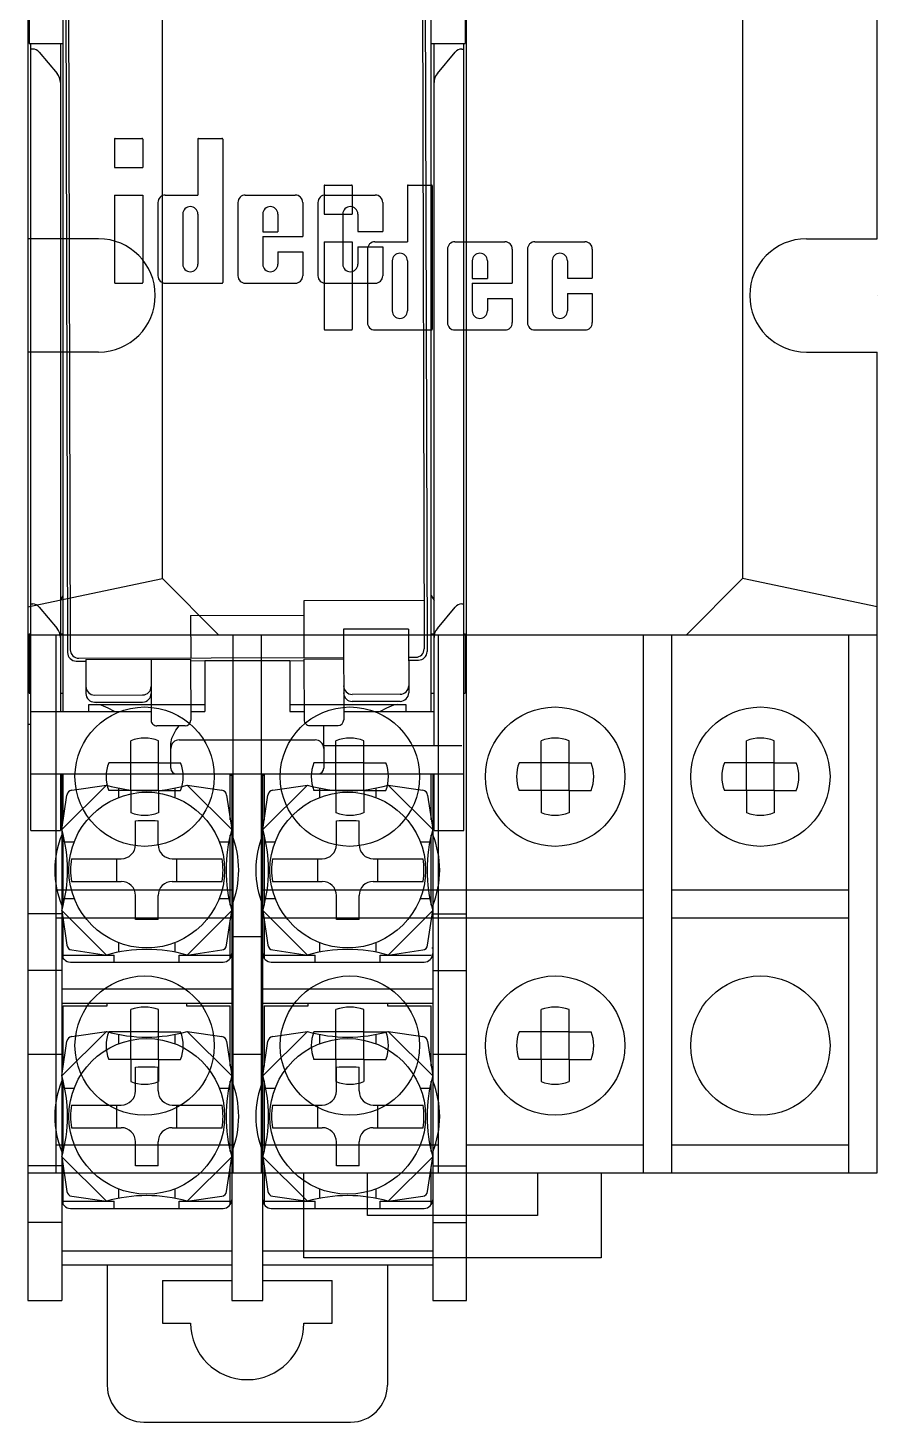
# Model space of a CAD drawing. Header units: millimetres. Extents: x -208796 to -83323, y 30910 to 103951.
# Drawn here: x -100320.46 to -100290.46, y 36268.22 to 36317.47 of the extents above; entities that cross this region are included whole.
import ezdxf

# ---------------------------------------------------------------- set-up
doc = ezdxf.new("R2010")
doc.units = ezdxf.units.MM
doc.header["$LTSCALE"] = 3
doc.linetypes.add('SOLID', pattern=[0])
doc.layers.add('Layer1', color=7, linetype='Continuous', lineweight=30)
doc.layers.add('LAYER1$C$L1', color=3, linetype='SOLID')

# ---------------------------------------------------------------- blocks, each defined once
blk = doc.blocks.new('*U104')
for p, q in [((-8432.186, 41734.298), (-8434.686, 41734.298)), ((-8407.186, 41734.298), (-8404.686, 41734.298)), ((-8434.686, 41732.298), (-8434.686, 41732.298)), ((-8404.686, 41732.298), (-8404.686, 41732.298)), ((-8432.186, 41730.298), (-8434.686, 41730.298)), ((-8407.186, 41730.298), (-8404.686, 41730.298)), ((-8404.686, 41720.298), (-8434.686, 41720.298)), ((-8433.686, 41701.298), (-8433.686, 41720.298)), ((-8427.436, 41701.298), (-8427.436, 41720.298)), ((-8426.436, 41701.298), (-8426.436, 41720.298)), ((-8420.186, 41701.298), (-8420.186, 41720.298)), ((-8419.186, 41701.298), (-8419.186, 41720.298)), ((-8412.936, 41701.298), (-8412.936, 41720.298)), ((-8411.936, 41701.298), (-8411.936, 41720.298)), ((-8405.686, 41701.298), (-8405.686, 41720.298)), ((-8427.436, 41710.298), (-8433.686, 41710.298)), ((-8412.936, 41710.298), (-8426.436, 41710.298)), ((-8420.186, 41701.298), (-8420.186, 41710.298)), ((-8419.186, 41701.298), (-8419.186, 41710.298)), ((-8405.686, 41710.298), (-8411.936, 41710.298))]:
    blk.add_line(p, q)
at = {"color": 4}
for p, q in [((-8434.686, 41721.298), (-8429.936, 41722.298)), ((-8404.686, 41721.298), (-8409.436, 41722.298))]:
    blk.add_line(p, q, dxfattribs=at)
at = {"color": 251, "linetype": 'Continuous'}
for p, q in [((-8431.053, 41715.79), (-8431.053, 41716.569)), ((-8430.069, 41715.79), (-8430.069, 41716.569)), ((-8423.803, 41715.79), (-8423.803, 41716.569)), ((-8422.819, 41715.79), (-8422.819, 41716.569)), ((-8416.553, 41715.79), (-8416.553, 41716.569)), ((-8415.569, 41715.79), (-8415.569, 41716.569)), ((-8409.303, 41715.79), (-8409.303, 41716.569)), ((-8408.319, 41715.79), (-8408.319, 41716.569)), ((-8431.053, 41715.79), (-8431.832, 41715.79)), ((-8431.053, 41714.805), (-8431.053, 41715.79)), ((-8430.069, 41715.79), (-8431.053, 41715.79)), ((-8430.069, 41715.79), (-8429.289, 41715.79)), ((-8430.069, 41714.805), (-8430.069, 41715.79)), ((-8423.803, 41715.79), (-8424.582, 41715.79)), ((-8422.819, 41715.79), (-8423.803, 41715.79)), ((-8423.803, 41714.805), (-8423.803, 41715.79)), ((-8422.819, 41715.79), (-8422.039, 41715.79)), ((-8422.819, 41714.805), (-8422.819, 41715.79)), ((-8416.553, 41715.79), (-8417.332, 41715.79)), ((-8415.569, 41715.79), (-8416.553, 41715.79)), ((-8416.553, 41714.805), (-8416.553, 41715.79)), ((-8415.569, 41715.79), (-8414.789, 41715.79)), ((-8415.569, 41714.805), (-8415.569, 41715.79)), ((-8409.303, 41715.79), (-8410.082, 41715.79)), ((-8409.303, 41714.805), (-8409.303, 41715.79)), ((-8408.319, 41715.79), (-8409.303, 41715.79)), ((-8408.319, 41715.79), (-8407.539, 41715.79)), ((-8408.319, 41714.805), (-8408.319, 41715.79)), ((-8431.053, 41714.805), (-8431.832, 41714.805)), ((-8431.053, 41714.805), (-8431.053, 41714.026)), ((-8430.069, 41714.805), (-8431.053, 41714.805)), ((-8430.069, 41714.805), (-8430.069, 41714.026)), ((-8430.069, 41714.805), (-8429.289, 41714.805)), ((-8423.803, 41714.805), (-8424.582, 41714.805)), ((-8423.803, 41714.805), (-8423.803, 41714.026)), ((-8422.819, 41714.805), (-8423.803, 41714.805)), ((-8422.819, 41714.805), (-8422.819, 41714.026)), ((-8422.819, 41714.805), (-8422.039, 41714.805)), ((-8416.553, 41714.805), (-8417.332, 41714.805)), ((-8416.553, 41714.805), (-8416.553, 41714.026)), ((-8415.569, 41714.805), (-8416.553, 41714.805)), ((-8415.569, 41714.805), (-8415.569, 41714.026)), ((-8415.569, 41714.805), (-8414.789, 41714.805)), ((-8409.303, 41714.805), (-8410.082, 41714.805)), ((-8409.303, 41714.805), (-8409.303, 41714.026)), ((-8408.319, 41714.805), (-8409.303, 41714.805)), ((-8408.319, 41714.805), (-8408.319, 41714.026)), ((-8408.319, 41714.805), (-8407.539, 41714.805)), ((-8431.053, 41706.29), (-8431.053, 41707.069)), ((-8430.069, 41706.29), (-8430.069, 41707.069)), ((-8423.803, 41706.29), (-8423.803, 41707.069)), ((-8422.819, 41706.29), (-8422.819, 41707.069)), ((-8416.553, 41706.29), (-8416.553, 41707.069)), ((-8415.569, 41706.29), (-8415.569, 41707.069)), ((-8431.053, 41706.29), (-8431.832, 41706.29)), ((-8431.053, 41705.305), (-8431.053, 41706.29)), ((-8430.069, 41706.29), (-8431.053, 41706.29)), ((-8430.069, 41706.29), (-8429.289, 41706.29)), ((-8430.069, 41705.305), (-8430.069, 41706.29)), ((-8423.803, 41706.29), (-8424.582, 41706.29)), ((-8422.819, 41706.29), (-8423.803, 41706.29)), ((-8423.803, 41705.305), (-8423.803, 41706.29)), ((-8422.819, 41706.29), (-8422.039, 41706.29)), ((-8422.819, 41705.305), (-8422.819, 41706.29)), ((-8416.553, 41706.29), (-8417.332, 41706.29)), ((-8415.569, 41706.29), (-8416.553, 41706.29)), ((-8416.553, 41705.305), (-8416.553, 41706.29)), ((-8415.569, 41706.29), (-8414.789, 41706.29)), ((-8415.569, 41705.305), (-8415.569, 41706.29)), ((-8431.053, 41705.305), (-8431.832, 41705.305)), ((-8431.053, 41705.305), (-8431.053, 41704.526)), ((-8430.069, 41705.305), (-8431.053, 41705.305)), ((-8430.069, 41705.305), (-8430.069, 41704.526)), ((-8430.069, 41705.305), (-8429.289, 41705.305)), ((-8423.803, 41705.305), (-8424.582, 41705.305)), ((-8423.803, 41705.305), (-8423.803, 41704.526)), ((-8422.819, 41705.305), (-8423.803, 41705.305)), ((-8422.819, 41705.305), (-8422.819, 41704.526)), ((-8422.819, 41705.305), (-8422.039, 41705.305)), ((-8416.553, 41705.305), (-8417.332, 41705.305)), ((-8415.569, 41705.305), (-8416.553, 41705.305)), ((-8416.553, 41705.305), (-8416.553, 41704.526)), ((-8415.569, 41705.305), (-8415.569, 41704.526)), ((-8415.569, 41705.305), (-8414.789, 41705.305))]:
    blk.add_line(p, q, dxfattribs=at)
for points in [[(-8404.686, 41734.298), (-8404.686, 41763.298), (-8434.686, 41763.298), (-8434.686, 41734.298)], [(-8434.686, 41730.298), (-8434.686, 41701.298), (-8404.686, 41701.298), (-8404.686, 41730.298)], [(-8404.686, 41711.298), (-8404.686, 41720.298), (-8434.686, 41720.298), (-8434.686, 41711.298)], [(-8433.686, 41711.298), (-8427.436, 41711.298)], [(-8426.436, 41711.298), (-8412.936, 41711.298)], [(-8426.436, 41711.298), (-8420.186, 41711.298)], [(-8419.186, 41711.298), (-8412.936, 41711.298)], [(-8411.936, 41711.298), (-8405.686, 41711.298)], [(-8433.686, 41702.298), (-8427.436, 41702.298)], [(-8426.436, 41702.298), (-8420.186, 41702.298)], [(-8419.186, 41702.298), (-8412.936, 41702.298)], [(-8411.936, 41702.298), (-8405.686, 41702.298)]]:
    blk.add_lwpolyline(points)
at = {"color": 4}
for points in [[(-8427.936, 41744.298), (-8411.436, 41744.298), (-8409.436, 41742.298), (-8409.436, 41722.298), (-8411.436, 41720.298), (-8427.936, 41720.298), (-8429.936, 41722.298), (-8429.936, 41742.298)], [(-8424.936, 41701.298), (-8414.436, 41701.298), (-8414.436, 41698.298), (-8424.936, 41698.298)], [(-8422.686, 41701.298), (-8416.686, 41701.298), (-8416.686, 41699.798), (-8422.686, 41699.798)]]:
    blk.add_lwpolyline(points, close=True, dxfattribs=at)
at = {"color": 251, "linetype": 'Continuous'}
for centre in [(-8430.561, 41715.298), (-8423.311, 41715.298), (-8416.061, 41715.298), (-8408.811, 41715.298), (-8430.561, 41705.798), (-8423.311, 41705.798), (-8416.061, 41705.798), (-8408.811, 41705.798)]:
    blk.add_circle(centre, 2.461, dxfattribs=at)
for centre, start, end in [((-8432.186, 41732.298), 270, 90), ((-8407.186, 41732.298), 90, 270)]:
    blk.add_arc(centre, 2, start, end)
for centre, start, end in [((-8430.561, 41715.298), 68.8377, 111.1623), ((-8423.311, 41715.298), 68.8377, 111.1623), ((-8416.061, 41715.298), 68.8377, 111.1623), ((-8408.811, 41715.298), 68.8377, 111.1623), ((-8430.561, 41715.298), 158.8377, 201.1623), ((-8430.561, 41715.298), 338.8377, 21.1623), ((-8423.311, 41715.298), 158.8377, 201.1623), ((-8423.311, 41715.298), 338.8377, 21.1623), ((-8416.061, 41715.298), 158.8377, 201.1623), ((-8416.061, 41715.298), 338.8377, 21.1623), ((-8408.811, 41715.298), 158.8377, 201.1623), ((-8408.811, 41715.298), 338.8377, 21.1623), ((-8430.561, 41715.298), 248.8377, 291.1623), ((-8423.311, 41715.298), 248.8377, 291.1623), ((-8416.061, 41715.298), 248.8377, 291.1623), ((-8408.811, 41715.298), 248.8377, 291.1623), ((-8430.561, 41705.798), 68.8377, 111.1623), ((-8423.311, 41705.798), 68.8377, 111.1623), ((-8416.061, 41705.798), 68.8377, 111.1623), ((-8430.561, 41705.798), 158.8377, 201.1623), ((-8430.561, 41705.798), 338.8377, 21.1623), ((-8423.311, 41705.798), 158.8377, 201.1623), ((-8423.311, 41705.798), 338.8377, 21.1623), ((-8416.061, 41705.798), 158.8377, 201.1623), ((-8416.061, 41705.798), 338.8377, 21.1623), ((-8430.561, 41705.798), 248.8377, 291.1623), ((-8423.311, 41705.798), 248.8377, 291.1623), ((-8416.061, 41705.798), 248.8377, 291.1623)]:
    blk.add_arc(centre, 1.363, start, end, dxfattribs=at)
at = {"layer": 'Layer1'}
for p, q in [((-8434.686, 41767.798), (-8434.686, 41696.798)), ((-8419.186, 41696.798), (-8419.186, 41767.798)), ((-8434.636, 41747.448), (-8434.636, 41741.198)), ((-8433.436, 41727.498), (-8433.436, 41747.448)), ((-8420.436, 41727.498), (-8420.436, 41747.448)), ((-8419.236, 41747.448), (-8419.236, 41741.198)), ((-8434.636, 41741.198), (-8433.436, 41741.198)), ((-8434.586, 41713.398), (-8434.586, 41741.198)), ((-8434.515, 41740.998), (-8434.586, 41740.998)), ((-8434.285, 41740.89), (-8433.653, 41740.137)), ((-8433.536, 41741.198), (-8433.536, 41717.598)), ((-8420.436, 41741.198), (-8419.236, 41741.198)), ((-8420.336, 41716.398), (-8420.336, 41741.198)), ((-8420.219, 41740.137), (-8419.587, 41740.89)), ((-8419.357, 41740.998), (-8419.286, 41740.998)), ((-8419.286, 41713.398), (-8419.286, 41741.198)), ((-8433.436, 41717.598), (-8433.436, 41727.498)), ((-8420.436, 41717.598), (-8420.436, 41727.498)), ((-8433.536, 41721.526), (-8433.436, 41721.698)), ((-8420.436, 41721.698), (-8420.336, 41721.526)), ((-8434.586, 41721.398), (-8434.515, 41721.398)), ((-8434.285, 41721.29), (-8433.653, 41720.537)), ((-8420.219, 41720.537), (-8419.587, 41721.29)), ((-8419.357, 41721.398), (-8419.286, 41721.398)), ((-8434.636, 41720.348), (-8434.636, 41718.248)), ((-8434.636, 41720.348), (-8434.586, 41720.348)), ((-8433.536, 41720.348), (-8433.436, 41720.348)), ((-8420.436, 41720.348), (-8420.336, 41720.348)), ((-8419.286, 41720.348), (-8419.236, 41720.348)), ((-8419.236, 41720.348), (-8419.236, 41718.248)), ((-8434.636, 41718.248), (-8434.586, 41718.248)), ((-8433.536, 41718.248), (-8433.436, 41718.248)), ((-8420.436, 41718.248), (-8420.336, 41718.248)), ((-8434.586, 41717.598), (-8430.331, 41717.598)), ((-8428.932, 41717.598), (-8428.436, 41717.598)), ((-8425.436, 41717.598), (-8424.929, 41717.598)), ((-8423.531, 41717.598), (-8420.336, 41717.598)), ((-8434.686, 41717.148), (-8434.586, 41717.148)), ((-8424.24, 41717.106), (-8424.236, 41715.598)), ((-8429.636, 41715.598), (-8429.636, 41716.473)), ((-8429.336, 41716.598), (-8424.536, 41716.598)), ((-8424.236, 41716.398), (-8419.357, 41716.398)), ((-8434.586, 41715.398), (-8419.286, 41715.398)), ((-8433.536, 41715.398), (-8433.536, 41713.398)), ((-8433.486, 41715.398), (-8433.486, 41696.798)), ((-8433.436, 41713.769), (-8433.436, 41715.398)), ((-8427.536, 41713.769), (-8427.536, 41715.398)), ((-8427.536, 41715.348), (-8427.486, 41715.348)), ((-8427.486, 41715.398), (-8427.486, 41696.798)), ((-8426.386, 41696.798), (-8426.386, 41715.398)), ((-8426.386, 41715.348), (-8426.336, 41715.348)), ((-8426.336, 41715.398), (-8426.336, 41713.769)), ((-8420.436, 41713.769), (-8420.436, 41715.398)), ((-8420.386, 41715.398), (-8420.386, 41696.798)), ((-8420.336, 41713.398), (-8420.336, 41715.398)), ((-8434.586, 41713.398), (-8433.536, 41713.398)), ((-8420.336, 41713.398), (-8419.286, 41713.398)), ((-8433.486, 41710.448), (-8434.686, 41710.448)), ((-8420.386, 41710.448), (-8419.186, 41710.448)), ((-8427.486, 41709.648), (-8426.386, 41709.648)), ((-8433.486, 41708.448), (-8434.686, 41708.448)), ((-8420.386, 41708.448), (-8419.186, 41708.448)), ((-8433.486, 41707.798), (-8427.486, 41707.798)), ((-8426.386, 41707.798), (-8420.386, 41707.798)), ((-8433.486, 41707.298), (-8427.486, 41707.298)), ((-8433.436, 41705.069), (-8433.436, 41707.198)), ((-8433.436, 41707.198), (-8431.886, 41707.198)), ((-8431.886, 41707.198), (-8431.886, 41707.298)), ((-8429.086, 41707.298), (-8429.086, 41707.198)), ((-8429.086, 41707.198), (-8427.536, 41707.198)), ((-8427.536, 41705.069), (-8427.536, 41707.198)), ((-8426.386, 41707.298), (-8420.386, 41707.298)), ((-8426.336, 41707.198), (-8426.336, 41705.069)), ((-8426.336, 41707.198), (-8424.786, 41707.198)), ((-8424.786, 41707.198), (-8424.786, 41707.298)), ((-8421.986, 41707.298), (-8421.986, 41707.198)), ((-8421.986, 41707.198), (-8420.436, 41707.198)), ((-8420.436, 41705.069), (-8420.436, 41707.198)), ((-8434.686, 41705.498), (-8433.486, 41705.498)), ((-8427.486, 41705.498), (-8426.386, 41705.498)), ((-8420.386, 41705.498), (-8419.186, 41705.498)), ((-8433.486, 41701.548), (-8434.686, 41701.548)), ((-8420.386, 41701.548), (-8419.186, 41701.548)), ((-8433.486, 41699.548), (-8434.686, 41699.548)), ((-8420.386, 41699.548), (-8419.186, 41699.548)), ((-8433.486, 41698.548), (-8427.486, 41698.548)), ((-8426.386, 41698.548), (-8420.386, 41698.548)), ((-8433.486, 41698.048), (-8427.486, 41698.048)), ((-8426.386, 41698.048), (-8420.386, 41698.048)), ((-8434.686, 41696.798), (-8433.486, 41696.798)), ((-8427.486, 41696.798), (-8426.386, 41696.798)), ((-8420.386, 41696.798), (-8419.186, 41696.798))]:
    blk.add_line(p, q, dxfattribs=at)
at = {"layer": 'Layer1', "color": 251}
for p, q in [((-8433.486, 41713.426), (-8431.914, 41714.998)), ((-8433.138, 41714.819), (-8431.914, 41714.998)), ((-8431.486, 41714.895), (-8431.486, 41714.559)), ((-8429.486, 41714.559), (-8429.486, 41714.895)), ((-8429.057, 41714.998), (-8427.486, 41713.426)), ((-8429.057, 41714.998), (-8427.833, 41714.819)), ((-8426.386, 41713.426), (-8424.814, 41714.998)), ((-8426.038, 41714.819), (-8424.814, 41714.998)), ((-8424.386, 41714.895), (-8424.386, 41714.559)), ((-8422.386, 41714.559), (-8422.386, 41714.895)), ((-8421.957, 41714.998), (-8420.733, 41714.819)), ((-8421.957, 41714.998), (-8420.386, 41713.426)), ((-8433.486, 41713.426), (-8433.307, 41714.65)), ((-8427.664, 41714.65), (-8427.486, 41713.426)), ((-8426.386, 41713.426), (-8426.207, 41714.65)), ((-8420.564, 41714.65), (-8420.386, 41713.426)), ((-8430.886, 41712.898), (-8430.886, 41713.742)), ((-8430.086, 41712.898), (-8430.086, 41713.742)), ((-8423.786, 41712.898), (-8423.786, 41713.742)), ((-8422.986, 41712.898), (-8422.986, 41713.742)), ((-8433.436, 41710.758), (-8433.436, 41713.237)), ((-8433.383, 41712.998), (-8433.047, 41712.998)), ((-8427.924, 41712.998), (-8427.589, 41712.998)), ((-8427.536, 41710.758), (-8427.536, 41713.237)), ((-8426.336, 41713.237), (-8426.336, 41710.758)), ((-8426.283, 41712.998), (-8425.947, 41712.998)), ((-8420.824, 41712.998), (-8420.489, 41712.998)), ((-8420.436, 41710.758), (-8420.436, 41713.237)), ((-8433.149, 41712.398), (-8431.386, 41712.398)), ((-8431.547, 41711.598), (-8431.547, 41712.398)), ((-8429.586, 41712.398), (-8427.822, 41712.398)), ((-8429.425, 41711.598), (-8429.425, 41712.398)), ((-8426.049, 41712.398), (-8424.286, 41712.398)), ((-8424.447, 41711.598), (-8424.447, 41712.398)), ((-8422.486, 41712.398), (-8420.722, 41712.398)), ((-8422.325, 41711.598), (-8422.325, 41712.398)), ((-8433.149, 41711.598), (-8431.386, 41711.598)), ((-8429.586, 41711.598), (-8427.822, 41711.598)), ((-8426.049, 41711.598), (-8424.286, 41711.598)), ((-8422.486, 41711.598), (-8420.722, 41711.598)), ((-8433.383, 41710.998), (-8433.047, 41710.998)), ((-8430.886, 41710.253), (-8430.886, 41711.098)), ((-8430.086, 41710.253), (-8430.086, 41711.098)), ((-8427.924, 41710.998), (-8427.589, 41710.998)), ((-8426.283, 41710.998), (-8425.947, 41710.998)), ((-8423.786, 41710.253), (-8423.786, 41711.098)), ((-8422.986, 41710.253), (-8422.986, 41711.098)), ((-8420.824, 41710.998), (-8420.489, 41710.998)), ((-8433.486, 41710.569), (-8431.914, 41708.998)), ((-8433.486, 41710.569), (-8433.307, 41709.345)), ((-8429.057, 41708.998), (-8427.486, 41710.569)), ((-8427.664, 41709.345), (-8427.486, 41710.569)), ((-8426.386, 41710.569), (-8426.207, 41709.345)), ((-8426.386, 41710.569), (-8424.814, 41708.998)), ((-8421.957, 41708.998), (-8420.386, 41710.569)), ((-8420.564, 41709.345), (-8420.386, 41710.569)), ((-8433.436, 41708.882), (-8433.436, 41710.226)), ((-8427.536, 41708.882), (-8427.536, 41710.226)), ((-8426.336, 41710.226), (-8426.336, 41708.882)), ((-8431.486, 41709.436), (-8431.486, 41709.1)), ((-8429.486, 41709.1), (-8429.486, 41709.436)), ((-8424.386, 41709.436), (-8424.386, 41709.1)), ((-8422.386, 41709.1), (-8422.386, 41709.436)), ((-8433.436, 41708.998), (-8431.636, 41708.998)), ((-8433.138, 41709.176), (-8431.914, 41708.998)), ((-8431.636, 41708.748), (-8431.636, 41708.998)), ((-8429.336, 41708.998), (-8427.536, 41708.998)), ((-8429.336, 41708.748), (-8429.336, 41708.998)), ((-8429.057, 41708.998), (-8427.833, 41709.176)), ((-8426.336, 41708.998), (-8424.536, 41708.998)), ((-8426.038, 41709.176), (-8424.814, 41708.998)), ((-8424.536, 41708.748), (-8424.536, 41708.998)), ((-8422.236, 41708.748), (-8422.236, 41708.998)), ((-8422.236, 41708.998), (-8420.436, 41708.998)), ((-8421.957, 41708.998), (-8420.733, 41709.176)), ((-8420.411, 41709.248), (-8420.386, 41709.248)), ((-8433.186, 41708.748), (-8427.786, 41708.748)), ((-8426.086, 41708.748), (-8420.686, 41708.748)), ((-8433.486, 41704.726), (-8431.914, 41706.298)), ((-8433.486, 41704.726), (-8433.307, 41705.95)), ((-8433.138, 41706.119), (-8431.914, 41706.298)), ((-8431.486, 41706.195), (-8431.486, 41705.859)), ((-8429.486, 41705.859), (-8429.486, 41706.195)), ((-8429.057, 41706.298), (-8427.833, 41706.119)), ((-8429.057, 41706.298), (-8427.486, 41704.726)), ((-8427.664, 41705.95), (-8427.486, 41704.726)), ((-8426.386, 41704.726), (-8424.814, 41706.298)), ((-8426.386, 41704.726), (-8426.207, 41705.95)), ((-8426.038, 41706.119), (-8424.814, 41706.298)), ((-8424.386, 41706.195), (-8424.386, 41705.859)), ((-8422.386, 41705.859), (-8422.386, 41706.195)), ((-8421.957, 41706.298), (-8420.733, 41706.119)), ((-8421.957, 41706.298), (-8420.386, 41704.726)), ((-8420.564, 41705.95), (-8420.386, 41704.726)), ((-8430.886, 41704.198), (-8430.886, 41705.042)), ((-8430.086, 41704.198), (-8430.086, 41705.042)), ((-8423.786, 41704.198), (-8423.786, 41705.042)), ((-8422.986, 41704.198), (-8422.986, 41705.042)), ((-8433.436, 41702.058), (-8433.436, 41704.537)), ((-8427.536, 41702.058), (-8427.536, 41704.537)), ((-8426.336, 41704.537), (-8426.336, 41702.058)), ((-8420.436, 41702.058), (-8420.436, 41704.537)), ((-8433.383, 41704.298), (-8433.047, 41704.298)), ((-8427.924, 41704.298), (-8427.589, 41704.298)), ((-8426.283, 41704.298), (-8425.947, 41704.298)), ((-8420.824, 41704.298), (-8420.489, 41704.298)), ((-8433.149, 41703.698), (-8431.386, 41703.698)), ((-8431.547, 41702.898), (-8431.547, 41703.698)), ((-8429.586, 41703.698), (-8427.822, 41703.698)), ((-8429.425, 41702.898), (-8429.425, 41703.698)), ((-8426.049, 41703.698), (-8424.286, 41703.698)), ((-8424.447, 41702.898), (-8424.447, 41703.698)), ((-8422.486, 41703.698), (-8420.722, 41703.698)), ((-8422.325, 41702.898), (-8422.325, 41703.698)), ((-8433.149, 41702.898), (-8431.386, 41702.898)), ((-8429.586, 41702.898), (-8427.822, 41702.898)), ((-8426.049, 41702.898), (-8424.286, 41702.898)), ((-8422.486, 41702.898), (-8420.722, 41702.898)), ((-8433.383, 41702.298), (-8433.047, 41702.298)), ((-8430.886, 41701.553), (-8430.886, 41702.398)), ((-8430.086, 41701.553), (-8430.086, 41702.398)), ((-8427.924, 41702.298), (-8427.589, 41702.298)), ((-8426.283, 41702.298), (-8425.947, 41702.298)), ((-8423.786, 41701.553), (-8423.786, 41702.398)), ((-8422.986, 41701.553), (-8422.986, 41702.398)), ((-8420.824, 41702.298), (-8420.489, 41702.298)), ((-8433.486, 41701.869), (-8431.914, 41700.298)), ((-8433.486, 41701.869), (-8433.307, 41700.645)), ((-8433.436, 41700.182), (-8433.436, 41701.526)), ((-8429.057, 41700.298), (-8427.486, 41701.869)), ((-8427.664, 41700.645), (-8427.486, 41701.869)), ((-8427.536, 41700.182), (-8427.536, 41701.526)), ((-8426.386, 41701.869), (-8426.207, 41700.645)), ((-8426.386, 41701.869), (-8424.814, 41700.298)), ((-8426.336, 41701.526), (-8426.336, 41700.182)), ((-8421.957, 41700.298), (-8420.386, 41701.869)), ((-8420.564, 41700.645), (-8420.386, 41701.869)), ((-8420.436, 41700.182), (-8420.436, 41701.526)), ((-8433.138, 41700.476), (-8431.914, 41700.298)), ((-8431.486, 41700.736), (-8431.486, 41700.4)), ((-8429.486, 41700.4), (-8429.486, 41700.736)), ((-8429.057, 41700.298), (-8427.833, 41700.476)), ((-8426.038, 41700.476), (-8424.814, 41700.298)), ((-8424.386, 41700.736), (-8424.386, 41700.4)), ((-8422.386, 41700.4), (-8422.386, 41700.736)), ((-8421.957, 41700.298), (-8420.733, 41700.476)), ((-8433.436, 41700.298), (-8431.636, 41700.298)), ((-8433.186, 41700.048), (-8427.786, 41700.048)), ((-8431.636, 41700.048), (-8431.636, 41700.298)), ((-8429.336, 41700.298), (-8427.536, 41700.298)), ((-8429.336, 41700.048), (-8429.336, 41700.298)), ((-8426.336, 41700.298), (-8424.536, 41700.298)), ((-8426.086, 41700.048), (-8420.686, 41700.048)), ((-8424.536, 41700.048), (-8424.536, 41700.298)), ((-8422.236, 41700.048), (-8422.236, 41700.298)), ((-8422.236, 41700.298), (-8420.436, 41700.298))]:
    blk.add_line(p, q, dxfattribs=at)
at = {"layer": 'Layer1'}
blk.add_lwpolyline([(-8429.636, 41716.473), (-8429.603, 41716.661), (-8429.456, 41716.937), (-8429.338, 41717.094), (-8429.336, 41717.098)], dxfattribs=at)
at = {"layer": 'Layer1', "color": 251}
for points in [[(-8430.886, 41713.742), (-8430.786, 41713.745), (-8430.686, 41713.746), (-8430.586, 41713.747), (-8430.486, 41713.748), (-8430.386, 41713.747), (-8430.286, 41713.746), (-8430.186, 41713.745), (-8430.086, 41713.742)], [(-8423.786, 41713.742), (-8423.686, 41713.745), (-8423.586, 41713.746), (-8423.486, 41713.747), (-8423.386, 41713.748), (-8423.286, 41713.747), (-8423.186, 41713.746), (-8423.086, 41713.745), (-8422.986, 41713.742)], [(-8430.086, 41710.253), (-8430.186, 41710.25), (-8430.286, 41710.249), (-8430.386, 41710.248), (-8430.486, 41710.248), (-8430.586, 41710.248), (-8430.686, 41710.249), (-8430.786, 41710.25), (-8430.886, 41710.253)], [(-8422.986, 41710.253), (-8423.086, 41710.25), (-8423.186, 41710.249), (-8423.286, 41710.248), (-8423.386, 41710.248), (-8423.486, 41710.248), (-8423.586, 41710.249), (-8423.686, 41710.25), (-8423.786, 41710.253)], [(-8430.886, 41705.042), (-8430.786, 41705.045), (-8430.686, 41705.046), (-8430.586, 41705.047), (-8430.486, 41705.048), (-8430.386, 41705.047), (-8430.286, 41705.046), (-8430.186, 41705.045), (-8430.086, 41705.042)], [(-8423.786, 41705.042), (-8423.686, 41705.045), (-8423.586, 41705.046), (-8423.486, 41705.047), (-8423.386, 41705.048), (-8423.286, 41705.047), (-8423.186, 41705.046), (-8423.086, 41705.045), (-8422.986, 41705.042)], [(-8430.086, 41701.553), (-8430.186, 41701.55), (-8430.286, 41701.549), (-8430.386, 41701.548), (-8430.486, 41701.548), (-8430.586, 41701.548), (-8430.686, 41701.549), (-8430.786, 41701.55), (-8430.886, 41701.553)], [(-8422.986, 41701.553), (-8423.086, 41701.55), (-8423.186, 41701.549), (-8423.286, 41701.548), (-8423.386, 41701.548), (-8423.486, 41701.548), (-8423.586, 41701.549), (-8423.686, 41701.55), (-8423.786, 41701.553)]]:
    blk.add_lwpolyline(points, dxfattribs=at)
for centre in [(-8430.486, 41711.998), (-8423.386, 41711.998), (-8430.486, 41703.298), (-8423.386, 41703.298)]:
    blk.add_circle(centre, 2.75, dxfattribs=at)
at = {"layer": 'Layer1'}
for centre, radius, start, end in [((-8434.515, 41740.698), 0.3, 40, 90), ((-8419.357, 41740.698), 0.3, 90, 140), ((-8434.036, 41739.816), 0.5, 0, 40), ((-8419.836, 41739.816), 0.5, 140, 180), ((-8434.515, 41721.098), 0.3, 40, 90), ((-8419.357, 41721.098), 0.3, 90, 140), ((-8434.036, 41720.216), 0.5, 0, 40), ((-8419.836, 41720.216), 0.5, 140, 180), ((-8429.336, 41716.298), 0.3, 90, 180), ((-8424.536, 41716.298), 0.3, 0, 90), ((-8429.436, 41715.598), 0.2, 180, 270), ((-8424.436, 41715.598), 0.2, 270, 0)]:
    blk.add_arc(centre, radius, start, end, dxfattribs=at)
at = {"layer": 'Layer1', "color": 251}
for centre, radius, start, end in [((-8433.109, 41714.621), 0.2, 98.2954, 171.7046), ((-8430.486, 41719.998), 5.2, 254.0576, 285.9424), ((-8427.862, 41714.621), 0.2, 8.2954, 81.7046), ((-8426.009, 41714.621), 0.2, 98.2954, 171.7046), ((-8423.386, 41719.998), 5.2, 254.0576, 285.9424), ((-8420.762, 41714.621), 0.2, 8.2954, 81.7046), ((-8438.486, 41711.998), 5.2, 344.0576, 15.9424), ((-8422.486, 41711.998), 5.2, 164.0576, 195.9424), ((-8431.386, 41711.998), 5.2, 344.0576, 15.9424), ((-8415.386, 41711.998), 5.2, 164.0576, 195.9424), ((-8430.486, 41711.998), 3.25, 157.3801, 202.6199), ((-8431.386, 41712.898), 0.5, 270, 0), ((-8429.586, 41712.898), 0.5, 180, 270), ((-8430.486, 41711.998), 3.25, 337.3801, 22.6199), ((-8423.386, 41711.998), 3.25, 157.3801, 202.6199), ((-8424.286, 41712.898), 0.5, 270, 0), ((-8422.486, 41712.898), 0.5, 180, 270), ((-8423.386, 41711.998), 3.25, 337.3801, 22.6199), ((-8430.486, 41711.998), 2.693, 171.4592, 188.5408), ((-8430.486, 41711.998), 2.693, 351.4592, 8.5408), ((-8423.386, 41711.998), 2.693, 171.4592, 188.5408), ((-8423.386, 41711.998), 2.693, 351.4592, 8.5408), ((-8431.386, 41711.098), 0.5, 0, 90), ((-8429.586, 41711.098), 0.5, 90, 180), ((-8424.286, 41711.098), 0.5, 0, 90), ((-8422.486, 41711.098), 0.5, 90, 180), ((-8433.109, 41709.374), 0.2, 188.2954, 261.7046), ((-8427.862, 41709.374), 0.2, 278.2954, 351.7046), ((-8426.009, 41709.374), 0.2, 188.2954, 261.7046), ((-8420.762, 41709.374), 0.2, 278.2954, 351.7046), ((-8433.186, 41709.048), 0.3, 180, 270), ((-8430.486, 41703.998), 5.2, 74.0576, 105.9424), ((-8427.786, 41709.048), 0.3, 270, 0), ((-8426.086, 41709.048), 0.3, 180, 270), ((-8423.386, 41703.998), 5.2, 74.0576, 105.9424), ((-8420.686, 41709.048), 0.3, 270, 0), ((-8433.109, 41705.921), 0.2, 98.2954, 171.7046), ((-8430.486, 41711.298), 5.2, 254.0576, 285.9424), ((-8427.862, 41705.921), 0.2, 8.2954, 81.7046), ((-8426.009, 41705.921), 0.2, 98.2954, 171.7046), ((-8423.386, 41711.298), 5.2, 254.0576, 285.9424), ((-8420.762, 41705.921), 0.2, 8.2954, 81.7046), ((-8430.486, 41703.298), 3.25, 157.3801, 202.6199), ((-8438.486, 41703.298), 5.2, 344.0576, 15.9424), ((-8422.486, 41703.298), 5.2, 164.0576, 195.9424), ((-8430.486, 41703.298), 3.25, 337.3801, 22.6199), ((-8423.386, 41703.298), 3.25, 157.3801, 202.6199), ((-8431.386, 41703.298), 5.2, 344.0576, 15.9424), ((-8415.386, 41703.298), 5.2, 164.0576, 195.9424), ((-8423.386, 41703.298), 3.25, 337.3801, 22.6199), ((-8431.386, 41704.198), 0.5, 270, 0), ((-8429.586, 41704.198), 0.5, 180, 270), ((-8424.286, 41704.198), 0.5, 270, 0), ((-8422.486, 41704.198), 0.5, 180, 270), ((-8430.486, 41703.298), 2.693, 171.4592, 188.5408), ((-8430.486, 41703.298), 2.693, 351.4592, 8.5408), ((-8423.386, 41703.298), 2.693, 171.4592, 188.5408), ((-8423.386, 41703.298), 2.693, 351.4592, 8.5408), ((-8431.386, 41702.398), 0.5, 0, 90), ((-8429.586, 41702.398), 0.5, 90, 180), ((-8424.286, 41702.398), 0.5, 0, 90), ((-8422.486, 41702.398), 0.5, 90, 180), ((-8433.109, 41700.674), 0.2, 188.2954, 261.7046), ((-8430.486, 41695.298), 5.2, 74.0576, 105.9424), ((-8427.862, 41700.674), 0.2, 278.2954, 351.7046), ((-8426.009, 41700.674), 0.2, 188.2954, 261.7046), ((-8423.386, 41695.298), 5.2, 74.0576, 105.9424), ((-8420.762, 41700.674), 0.2, 278.2954, 351.7046), ((-8433.186, 41700.348), 0.3, 180, 270), ((-8427.786, 41700.348), 0.3, 270, 0), ((-8426.086, 41700.348), 0.3, 180, 270), ((-8420.686, 41700.348), 0.3, 270, 0)]:
    blk.add_arc(centre, radius, start, end, dxfattribs=at)
at = {"layer": 'LAYER1$C$L1', "color": 0}
for p, q in [((-8433.36, 41747.881), (-8433.285, 41719.681)), ((-8433.261, 41747.782), (-8433.187, 41719.782)), ((-8420.761, 41747.815), (-8420.687, 41719.816)), ((-8420.66, 41747.914), (-8420.585, 41719.714)), ((-8420.691, 41721.516), (-8424.94, 41721.504)), ((-8424.94, 41721.504), (-8424.935, 41719.504)), ((-8428.939, 41720.992), (-8424.939, 41721.003)), ((-8428.939, 41720.992), (-8428.935, 41719.494)), ((-8421.239, 41720.514), (-8423.539, 41720.508)), ((-8423.539, 41720.508), (-8423.53, 41717.308)), ((-8421.239, 41720.514), (-8421.233, 41718.26)), ((-8432.984, 41719.381), (-8432.636, 41719.382)), ((-8432.886, 41719.483), (-8423.536, 41719.508)), ((-8432.636, 41719.434), (-8428.937, 41719.444)), ((-8432.636, 41719.434), (-8432.633, 41718.23)), ((-8430.336, 41719.44), (-8430.33, 41717.29)), ((-8428.937, 41719.444), (-8428.932, 41717.294)), ((-8428.937, 41719.392), (-8424.934, 41719.403)), ((-8428.436, 41719.398), (-8428.436, 41717.598)), ((-8428.436, 41719.398), (-8425.436, 41719.398)), ((-8425.436, 41719.398), (-8425.436, 41717.598)), ((-8424.934, 41719.454), (-8423.536, 41719.458)), ((-8424.934, 41719.454), (-8424.929, 41717.304)), ((-8421.236, 41719.514), (-8420.986, 41719.515)), ((-8421.236, 41719.413), (-8420.884, 41719.414)), ((-8421.533, 41718.211), (-8423.233, 41718.206)), ((-8432.536, 41717.848), (-8428.436, 41717.848)), ((-8432.536, 41717.598), (-8432.536, 41717.848)), ((-8432.332, 41718.182), (-8430.632, 41718.187)), ((-8432.332, 41717.931), (-8430.632, 41717.935)), ((-8425.436, 41717.848), (-8421.336, 41717.848)), ((-8421.532, 41717.959), (-8423.232, 41717.955)), ((-8421.336, 41717.848), (-8421.336, 41717.598)), ((-8429.131, 41717.093), (-8430.13, 41717.09)), ((-8424.728, 41717.105), (-8423.73, 41717.107))]:
    blk.add_line(p, q, dxfattribs=at)
at = {"layer": 'LAYER1$C$L1', "color": 4}
for p, q in [((-8431.624, 41737.817), (-8431.624, 41736.819)), ((-8431.597, 41737.844), (-8430.655, 41737.844)), ((-8430.629, 41737.817), (-8430.629, 41736.819)), ((-8428.681, 41737.817), (-8428.681, 41735.843)), ((-8428.654, 41737.844), (-8427.83, 41737.844)), ((-8427.803, 41737.817), (-8427.803, 41732.754)), ((-8431.624, 41736.819), (-8430.629, 41736.819)), ((-8424.221, 41736.168), (-8424.221, 41735.17)), ((-8424.194, 41736.195), (-8423.252, 41736.195)), ((-8423.225, 41736.168), (-8423.225, 41735.17)), ((-8421.277, 41736.168), (-8421.277, 41734.193)), ((-8421.251, 41736.195), (-8420.426, 41736.195)), ((-8420.399, 41736.168), (-8420.399, 41731.105)), ((-8431.624, 41735.843), (-8431.624, 41732.754)), ((-8431.624, 41735.843), (-8430.629, 41735.843)), ((-8430.629, 41735.843), (-8430.629, 41732.754)), ((-8430.094, 41735.58), (-8430.094, 41732.99)), ((-8429.831, 41735.843), (-8428.681, 41735.843)), ((-8427.268, 41735.58), (-8427.268, 41732.99)), ((-8427.005, 41735.843), (-8425.239, 41735.843)), ((-8424.977, 41735.58), (-8424.977, 41734.376)), ((-8424.442, 41735.58), (-8424.442, 41732.99)), ((-8424.18, 41735.843), (-8422.413, 41735.843)), ((-8422.151, 41735.58), (-8422.151, 41734.552)), ((-8429.216, 41735.168), (-8429.216, 41733.402)), ((-8428.681, 41735.168), (-8428.681, 41733.402)), ((-8426.39, 41735.168), (-8426.39, 41734.547)), ((-8425.855, 41735.168), (-8425.855, 41734.547)), ((-8424.221, 41735.17), (-8423.225, 41735.17)), ((-8423.564, 41735.168), (-8423.564, 41733.402)), ((-8423.029, 41735.168), (-8423.029, 41734.552)), ((-8426.39, 41734.547), (-8425.855, 41734.547)), ((-8423.029, 41734.552), (-8422.151, 41734.552)), ((-8426.39, 41734.376), (-8426.39, 41733.402)), ((-8426.39, 41734.376), (-8424.977, 41734.376)), ((-8424.221, 41734.193), (-8424.221, 41731.105)), ((-8424.221, 41734.193), (-8423.225, 41734.193)), ((-8423.225, 41734.193), (-8423.225, 41731.105)), ((-8423.029, 41734.018), (-8422.151, 41734.018)), ((-8423.029, 41734.018), (-8423.029, 41733.402)), ((-8422.428, 41734.193), (-8421.277, 41734.193)), ((-8422.151, 41734.018), (-8422.151, 41732.99)), ((-8419.602, 41734.193), (-8417.836, 41734.193)), ((-8416.776, 41734.193), (-8415.01, 41734.193)), ((-8425.855, 41733.841), (-8424.977, 41733.841)), ((-8425.855, 41733.841), (-8425.855, 41733.402)), ((-8424.977, 41733.841), (-8424.977, 41732.99)), ((-8422.69, 41733.931), (-8422.69, 41731.34)), ((-8421.812, 41733.519), (-8421.812, 41731.753)), ((-8421.277, 41733.519), (-8421.277, 41731.753)), ((-8419.865, 41733.931), (-8419.865, 41731.34)), ((-8418.986, 41733.519), (-8418.986, 41732.898)), ((-8418.452, 41733.519), (-8418.452, 41732.898)), ((-8417.574, 41733.931), (-8417.574, 41732.727)), ((-8417.039, 41733.931), (-8417.039, 41731.34)), ((-8416.161, 41733.519), (-8416.161, 41731.753)), ((-8415.626, 41733.519), (-8415.626, 41732.903)), ((-8414.748, 41733.931), (-8414.748, 41732.903)), ((-8431.597, 41732.727), (-8430.655, 41732.727)), ((-8429.831, 41732.727), (-8427.83, 41732.727)), ((-8427.005, 41732.727), (-8425.239, 41732.727)), ((-8424.18, 41732.727), (-8422.413, 41732.727)), ((-8418.986, 41732.898), (-8418.452, 41732.898)), ((-8418.986, 41732.727), (-8418.986, 41731.753)), ((-8418.986, 41732.727), (-8417.574, 41732.727)), ((-8415.626, 41732.903), (-8414.748, 41732.903)), ((-8418.452, 41732.192), (-8417.574, 41732.192)), ((-8418.452, 41732.192), (-8418.452, 41731.753)), ((-8417.574, 41732.192), (-8417.574, 41731.34)), ((-8415.626, 41732.368), (-8414.748, 41732.368)), ((-8415.626, 41732.368), (-8415.626, 41731.753)), ((-8414.748, 41732.368), (-8414.748, 41731.34)), ((-8424.194, 41731.078), (-8423.252, 41731.078)), ((-8422.428, 41731.078), (-8420.426, 41731.078)), ((-8419.602, 41731.078), (-8417.836, 41731.078)), ((-8416.776, 41731.078), (-8415.01, 41731.078)), ((-8431.886, 41698.048), (-8431.886, 41693.798)), ((-8421.986, 41698.048), (-8421.986, 41693.798)), ((-8429.936, 41697.498), (-8429.936, 41695.998)), ((-8429.936, 41697.498), (-8427.486, 41697.498)), ((-8426.386, 41697.498), (-8423.936, 41697.498)), ((-8423.936, 41695.998), (-8423.936, 41697.498)), ((-8429.936, 41695.998), (-8428.936, 41695.998)), ((-8424.936, 41695.998), (-8423.936, 41695.998)), ((-8430.586, 41692.498), (-8423.286, 41692.498))]:
    blk.add_line(p, q, dxfattribs=at)
at = {"layer": 'LAYER1$C$L1', "color": 51}
blk.add_line((-8419.286, 41718.248), (-8419.236, 41718.248), dxfattribs=at)
at = {"layer": 'LAYER1$C$L1', "color": 0}
for points in [[(-8431.63, 41717.598), (-8431.85, 41717.714), (-8432.099, 41717.82), (-8432.25, 41717.848)], [(-8421.622, 41717.848), (-8421.773, 41717.82), (-8422.021, 41717.714), (-8422.242, 41717.598)]]:
    blk.add_lwpolyline(points, dxfattribs=at)
at = {"layer": 'LAYER1$C$L1', "color": 4}
for centre, radius, start, end in [((-8431.597, 41737.817), 0.0269, 89.9999, 180), ((-8430.655, 41737.817), 0.0269, 0, 89.9999), ((-8428.654, 41737.817), 0.0269, 89.9999, 180), ((-8427.83, 41737.817), 0.0269, 0, 89.9999), ((-8424.194, 41736.168), 0.0269, 89.9999, 180), ((-8423.252, 41736.168), 0.0269, 0, 89.9999), ((-8421.251, 41736.168), 0.0269, 89.9999, 180), ((-8420.426, 41736.168), 0.0269, 0, 89.9999), ((-8429.831, 41735.58), 0.262, 89.9999, 180), ((-8428.948, 41735.168), 0.267, 0, 180), ((-8427.005, 41735.58), 0.262, 89.9999, 180), ((-8426.122, 41735.168), 0.267, 0, 180), ((-8425.239, 41735.58), 0.262, 0, 89.9999), ((-8424.18, 41735.58), 0.262, 89.9999, 180), ((-8423.296, 41735.168), 0.267, 0, 180), ((-8422.413, 41735.58), 0.262, 0, 89.9999), ((-8422.428, 41733.931), 0.262, 89.9999, 180), ((-8419.602, 41733.931), 0.262, 89.9999, 180), ((-8417.836, 41733.931), 0.262, 0, 89.9999), ((-8416.776, 41733.931), 0.262, 89.9999, 180), ((-8415.01, 41733.931), 0.262, 0, 89.9999), ((-8421.545, 41733.519), 0.267, 0, 180), ((-8418.719, 41733.519), 0.267, 0, 180), ((-8415.893, 41733.519), 0.267, 0, 180), ((-8429.831, 41732.99), 0.262, 180, 270), ((-8428.948, 41733.402), 0.267, 180, 360), ((-8427.005, 41732.99), 0.262, 180, 270), ((-8426.122, 41733.402), 0.267, 180, 360), ((-8425.239, 41732.99), 0.262, 270.0001, 0), ((-8424.18, 41732.99), 0.262, 180, 270), ((-8423.296, 41733.402), 0.267, 180, 360), ((-8422.413, 41732.99), 0.262, 270.0001, 0), ((-8431.597, 41732.754), 0.0269, 180, 270), ((-8430.655, 41732.754), 0.0269, 270.0001, 0), ((-8427.83, 41732.754), 0.0269, 270.0001, 0), ((-8421.545, 41731.753), 0.267, 180, 360), ((-8418.719, 41731.753), 0.267, 180, 360), ((-8415.893, 41731.753), 0.267, 180, 360), ((-8424.194, 41731.105), 0.0269, 180, 270), ((-8423.252, 41731.105), 0.0269, 270.0001, 0), ((-8422.428, 41731.34), 0.262, 180, 270), ((-8420.426, 41731.105), 0.0269, 270.0001, 0), ((-8419.602, 41731.34), 0.262, 180, 270), ((-8417.836, 41731.34), 0.262, 270.0001, 0), ((-8416.776, 41731.34), 0.262, 180, 270), ((-8415.01, 41731.34), 0.262, 270.0001, 0), ((-8426.936, 41695.998), 2, 180, 0), ((-8430.586, 41693.798), 1.3, 180, 270), ((-8423.286, 41693.798), 1.3, 270, 0)]:
    blk.add_arc(centre, radius, start, end, dxfattribs=at)
at = {"layer": 'LAYER1$C$L1', "color": 0}
for centre, radius, start, end in [((-8432.985, 41719.681), 0.3, 180.1523, 270.1523), ((-8432.887, 41719.783), 0.3, 180.1523, 270.1523), ((-8420.987, 41719.815), 0.3, 270.1523, 0.1523), ((-8420.885, 41719.714), 0.3, 270.1523, 0.1523), ((-8432.333, 41718.482), 0.3, 180.1523, 270.1523), ((-8432.333, 41718.231), 0.3, 180.1523, 270.1523), ((-8430.633, 41718.487), 0.3, 270.1523, 0.1523), ((-8430.633, 41718.235), 0.3, 270.1523, 0.1523), ((-8423.233, 41718.506), 0.3, 180.1523, 270.1523), ((-8423.233, 41718.255), 0.3, 180.1523, 270.1523), ((-8421.533, 41718.511), 0.3, 270.1523, 0.1523), ((-8421.533, 41718.259), 0.3, 270.1523, 0.1523), ((-8430.13, 41717.29), 0.2, 180.1523, 270.1523), ((-8429.132, 41717.293), 0.2, 270.1523, 0.1523), ((-8424.729, 41717.305), 0.2, 180.1523, 270.1523), ((-8423.73, 41717.307), 0.2, 270.1523, 0.1523)]:
    blk.add_arc(centre, radius, start, end, dxfattribs=at)

msp = doc.modelspace()

# ---------------------------------------------------------------- block references
msp.add_blockref('*U104', (-91885.773, -5424.28))

doc.saveas('drawing.dxf')
